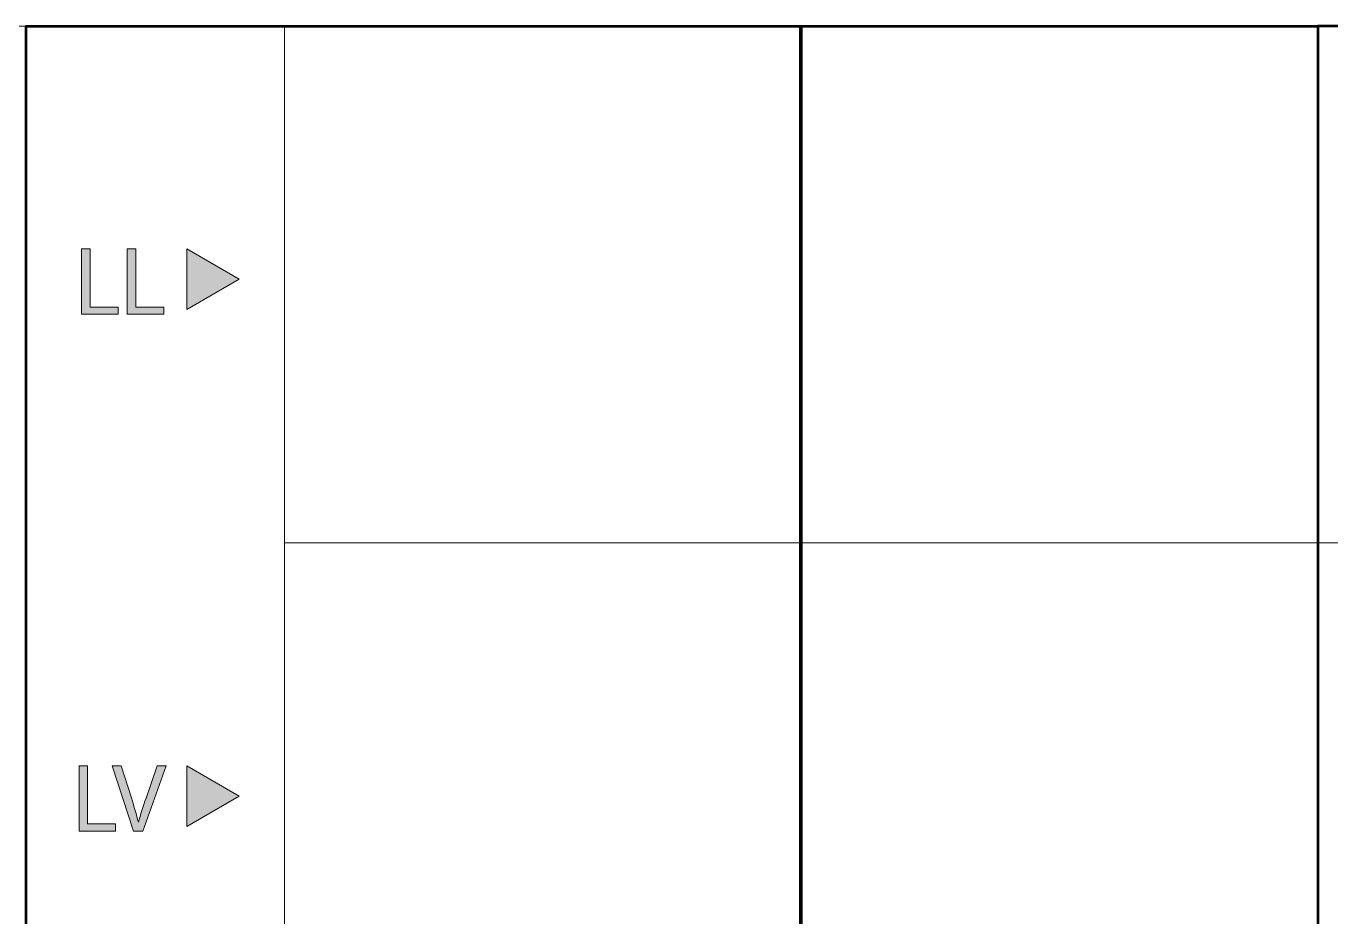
# Model space of a CAD drawing. Header units: inches. Extents: x 0 to 360, y -268 to 0.
# Drawn here: x 267 to 307.41, y -167.57 to -140 of the extents above; entities that cross this region are included whole.
import ezdxf

# ---------------------------------------------------------------- set-up
doc = ezdxf.new("R2010")
doc.units = ezdxf.units.IN
doc.header["$MEASUREMENT"] = 0
doc.linetypes.add('AI-Linetype-7', pattern=[8.519513, 4.259756, -4.259756])
doc.layers.add('Layer 1', color=7, linetype='Continuous')

# ---------------------------------------------------------------- blocks, each defined once
blk = doc.blocks.new('block 19')
at = {"layer": 'Layer 1', "color": 250, "linetype": 'AI-Linetype-7', "lineweight": 9}
blk.add_lwpolyline([(121.377, -140), (340.754, -140)], dxfattribs=at)
blk = doc.blocks.new('block 18')
at = {"layer": 'Layer 1'}
blk.add_blockref('block 19', (0, 0), dxfattribs=at)
blk = doc.blocks.new('block 39')
at = {"layer": 'Layer 1'}
h = blk.add_hatch(color=250, dxfattribs=at)
h.dxf.hatch_style = 2
h.paths.add_polyline_path([(268.722, -146.896), (268.986, -146.896), (268.986, -148.698), (269.849, -148.698), (269.849, -148.917), (268.722, -148.917)])
h = blk.add_hatch(color=250, dxfattribs=at)
h.dxf.hatch_style = 2
h.paths.add_polyline_path([(270.137, -146.896), (270.401, -146.896), (270.401, -148.698), (271.264, -148.698), (271.264, -148.917), (270.137, -148.917)])
h = blk.add_hatch(color=250, dxfattribs=at)
h.dxf.hatch_style = 2
h.paths.add_polyline_path([(271.976, -148.772), (271.976, -146.895), (273.602, -147.834)])
at = {"layer": 'Layer 1', "lineweight": 0}
for points in [[(268.722, -146.896), (268.986, -146.896), (268.986, -148.698), (269.849, -148.698), (269.849, -148.917), (268.722, -148.917), (268.722, -146.896)], [(270.137, -146.896), (270.401, -146.896), (270.401, -148.698), (271.264, -148.698), (271.264, -148.917), (270.137, -148.917), (270.137, -146.896)], [(271.976, -148.772), (271.976, -146.895), (273.602, -147.834), (271.976, -148.772)]]:
    blk.add_lwpolyline(points, dxfattribs=at)
blk = doc.blocks.new('block 40')
at = {"layer": 'Layer 1'}
h = blk.add_hatch(color=250, dxfattribs=at)
h.dxf.hatch_style = 2
h.paths.add_polyline_path([(268.641, -162.896), (268.905, -162.896), (268.905, -164.698), (269.769, -164.698), (269.769, -164.917), (268.641, -164.917)])
h = blk.add_hatch(color=250, dxfattribs=at)
h.dxf.hatch_style = 2
edge = h.paths.add_edge_path()
edge.add_spline(control_points=[(270.326, -164.917), (270.326, -164.917), (269.663, -162.896), (269.663, -162.896), (269.663, -162.896), (269.948, -162.896), (269.948, -162.896), (269.948, -162.896), (270.263, -163.892), (270.263, -163.892), (270.347, -164.165), (270.422, -164.41), (270.479, -164.647), (270.479, -164.647), (270.485, -164.647), (270.485, -164.647), (270.542, -164.414), (270.623, -164.159), (270.716, -163.895), (270.716, -163.895), (271.058, -162.896), (271.058, -162.896), (271.058, -162.896), (271.337, -162.896), (271.337, -162.896), (271.337, -162.896), (270.614, -164.917), (270.614, -164.917), (270.614, -164.917), (270.326, -164.917), (270.326, -164.917)], knot_values=[0, 0, 0, 0, 1, 1, 1, 2, 2, 2, 3, 3, 3, 4, 4, 4, 5, 5, 5, 6, 6, 6, 7, 7, 7, 8, 8, 8, 9, 9, 9, 10, 10, 10, 10], degree=3, periodic=1)
h = blk.add_hatch(color=250, dxfattribs=at)
h.dxf.hatch_style = 2
h.paths.add_polyline_path([(271.976, -164.772), (271.976, -162.895), (273.602, -163.834)])
at = {"layer": 'Layer 1', "lineweight": 0}
for points in [[(268.641, -162.896), (268.905, -162.896), (268.905, -164.698), (269.769, -164.698), (269.769, -164.917), (268.641, -164.917), (268.641, -162.896)], [(271.976, -164.772), (271.976, -162.895), (273.602, -163.834), (271.976, -164.772)]]:
    blk.add_lwpolyline(points, dxfattribs=at)
blk.add_open_spline([(270.326, -164.917), (270.326, -164.917), (269.663, -162.896), (269.663, -162.896), (269.663, -162.896), (269.948, -162.896), (269.948, -162.896), (269.948, -162.896), (270.263, -163.892), (270.263, -163.892), (270.347, -164.165), (270.422, -164.41), (270.479, -164.647), (270.479, -164.647), (270.485, -164.647), (270.485, -164.647), (270.542, -164.414), (270.623, -164.159), (270.716, -163.895), (270.716, -163.895), (271.058, -162.896), (271.058, -162.896), (271.058, -162.896), (271.337, -162.896), (271.337, -162.896), (271.337, -162.896), (270.614, -164.917), (270.614, -164.917), (270.614, -164.917), (270.326, -164.917), (270.326, -164.917)], degree=3, knots=[0, 0, 0, 0, 1, 1, 1, 2, 2, 2, 3, 3, 3, 4, 4, 4, 5, 5, 5, 6, 6, 6, 7, 7, 7, 8, 8, 8, 9, 9, 9, 10, 10, 10, 10], dxfattribs=at)
blk = doc.blocks.new('block 20')
at = {"layer": 'Layer 1', "color": 250, "lineweight": 53}
for points in [[(291, -196), (267.004, -196), (267.004, -140), (291, -140), (291, -196)], [(290.978, -140), (307, -140), (307, -196), (290.978, -196), (290.978, -140)], [(323, -140), (307, -140), (307, -196), (323, -196), (323, -140)]]:
    blk.add_lwpolyline(points, dxfattribs=at)
at = {"layer": 'Layer 1', "color": 250, "lineweight": 18}
for points in [[(291, -156), (275, -156), (275, -140), (291, -140), (291, -156)], [(307, -140), (291, -140), (291, -156), (307, -156), (307, -140)], [(307, -140), (323, -140), (323, -156), (307, -156), (307, -140)], [(291, -172), (275, -172), (275, -156), (291, -156), (291, -172)]]:
    blk.add_lwpolyline(points, dxfattribs=at)
at = {"layer": 'Layer 1'}
for name in ['block 39', 'block 40']:
    blk.add_blockref(name, (0, 0), dxfattribs=at)
blk = doc.blocks.new('block 17')
at = {"layer": 'Layer 1'}
for name in ['block 18', 'block 20']:
    blk.add_blockref(name, (0, 0), dxfattribs=at)

msp = doc.modelspace()

# ---------------------------------------------------------------- block references
at = {"layer": 'Layer 1'}
msp.add_blockref('block 17', (0, 0), dxfattribs=at)

doc.saveas('drawing.dxf')
